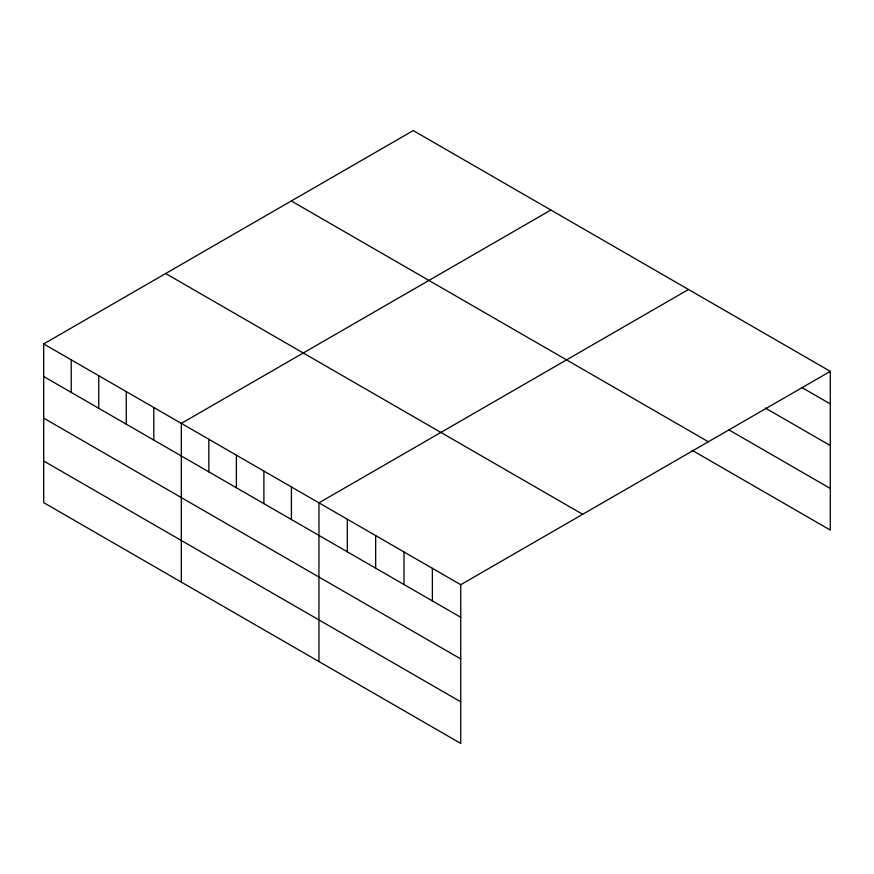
<?xml version="1.0" encoding="UTF-8"?>
<svg xmlns="http://www.w3.org/2000/svg" width="874" height="874" viewBox="0 0 874 874"><rect width="100%" height="100%" fill="white"/><g stroke="black" fill="none" stroke-linecap="round" stroke-linejoin="round"><path stroke-width="1.31" d="M43.7 343.93L460.74 584.706L460.74 743.424L43.7 502.648L43.7 343.93L413.26 130.576L830.3 371.352L830.3 530.07L692.055 450.252M550.882 210.022L181.322 423.387L181.322 582.106M688.504 289.48L318.944 502.845L318.944 661.563M460.74 584.706L830.3 371.352M801.939 387.543L830.3 403.919M765.307 408.027L830.3 445.543M728.687 429.768L830.3 488.435M291.304 200.976L708.344 441.752M165.656 273.529L582.696 514.305M43.7 376.508L460.74 617.284M43.7 418.133L460.74 658.909M43.7 461.024L460.74 701.8M432.379 568.34L432.379 600.908M404.017 551.964L404.017 584.531M375.667 535.587L375.667 568.166M347.306 519.222L347.306 551.789M291.424 486.96L291.424 519.527M263.893 471.064L263.893 503.632M236.373 455.168L236.373 487.747M208.842 439.283L208.842 471.851M153.802 407.502L153.802 440.07M126.271 391.607L126.271 424.174M98.751 375.722L98.751 408.289M71.22 359.826L71.22 392.393"/></g></svg>
